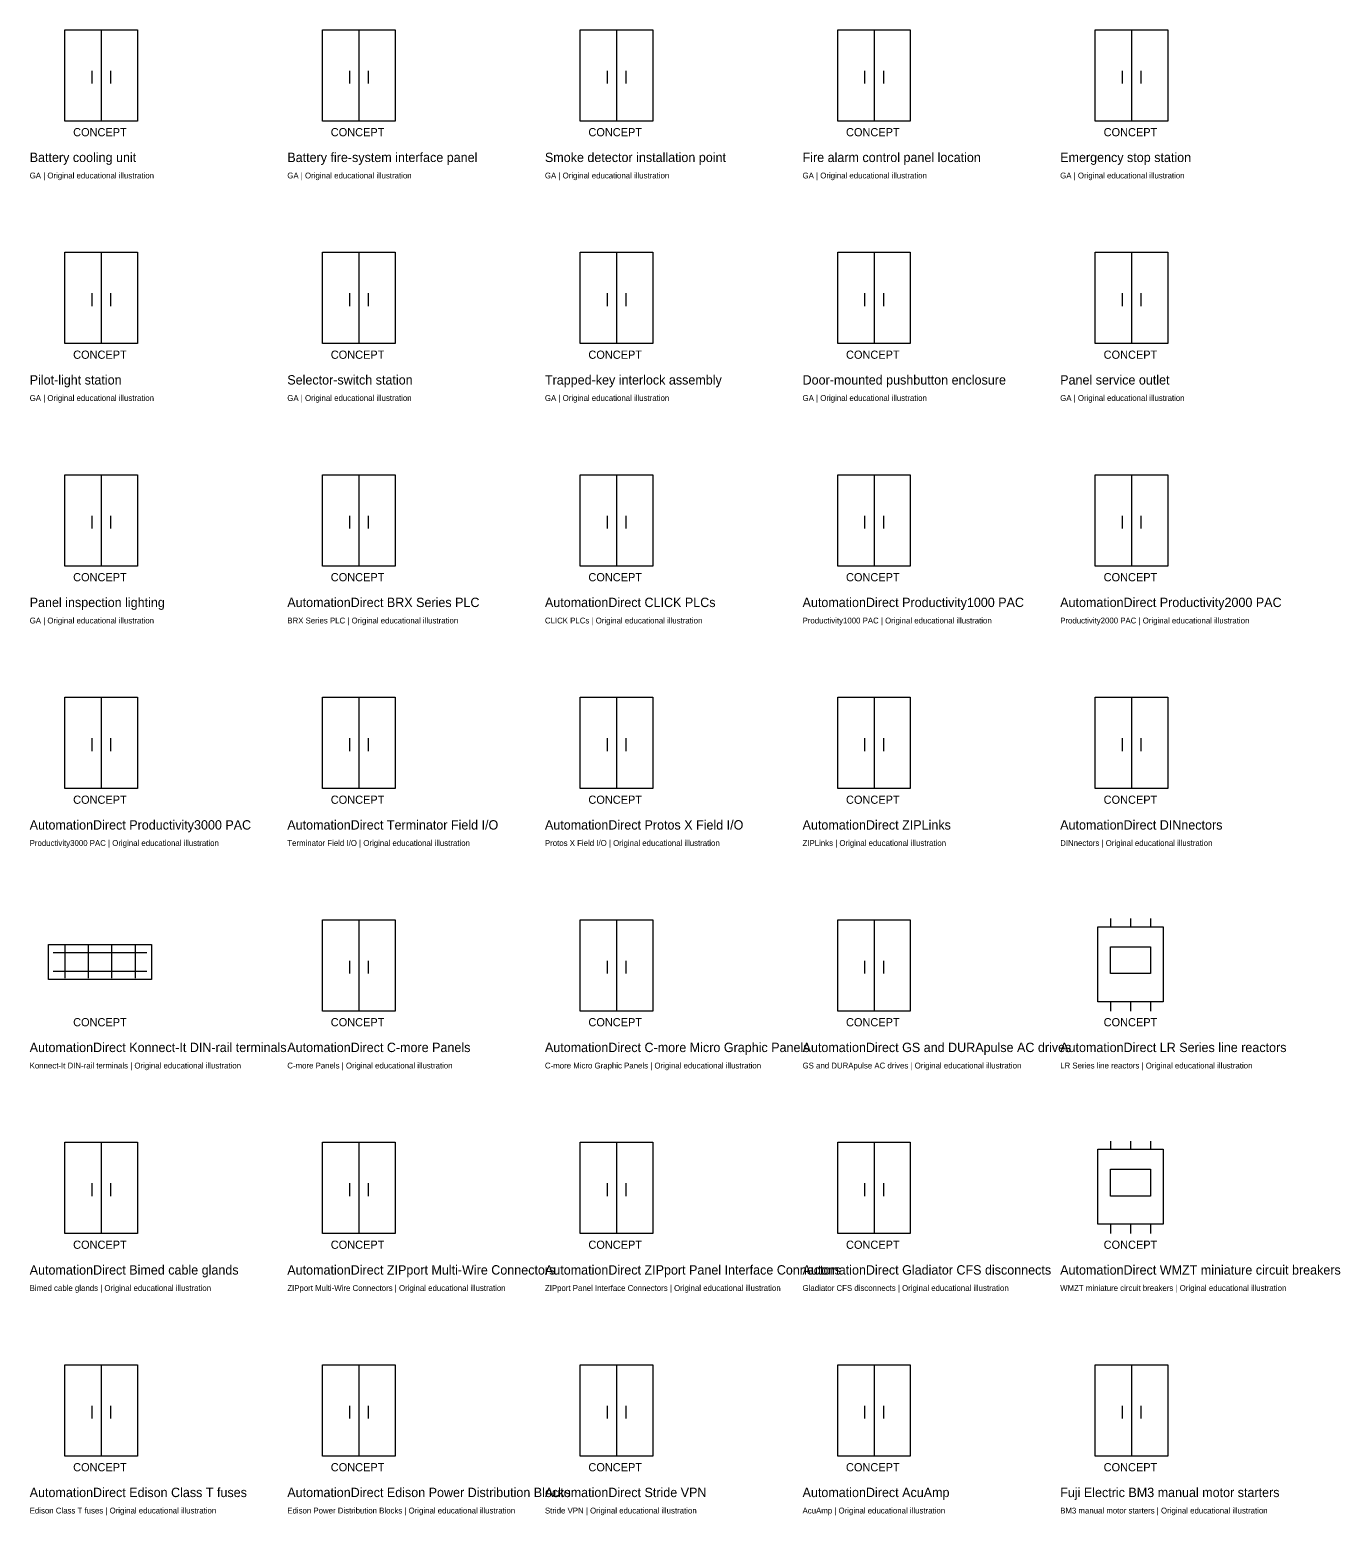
# Model space of a CAD drawing. Extents: x -25 to 1140, y -41451 to 113.
# Drawn here: x 0 to 1119, y -23211 to -21942 of the extents above; entities that cross this region are included whole.
import ezdxf
from ezdxf.enums import TextEntityAlignment as Align

# ---------------------------------------------------------------- set-up
doc = ezdxf.new("R2010")
doc.units = 0
doc.layers.add('REFERENCE', color=7, linetype='CONTINUOUS')

# ---------------------------------------------------------------- blocks, each defined once
blk = doc.blocks.new('REF_GA_BATTERY_COOLING_UNIT')
at = {"layer": 'REFERENCE'}
for p, q in [((30, 98), (92, 98)), ((30, 20), (30, 98)), ((61, 98), (61, 20)), ((92, 98), (92, 20)), ((53, 63), (53, 52)), ((69, 63), (69, 52)), ((92, 20), (30, 20))]:
    blk.add_line(p, q, dxfattribs=at)
blk.add_text('CONCEPT', height=7, dxfattribs=at).set_placement((60, 7), align=Align.CENTER)
blk = doc.blocks.new('REF_GA_BATTERY_FIRE_SYSTEM_INTERFACE_PANEL')
at = {"layer": 'REFERENCE'}
for p, q in [((30, 98), (92, 98)), ((30, 20), (30, 98)), ((61, 98), (61, 20)), ((92, 98), (92, 20)), ((53, 63), (53, 52)), ((69, 63), (69, 52)), ((92, 20), (30, 20))]:
    blk.add_line(p, q, dxfattribs=at)
blk.add_text('CONCEPT', height=7, dxfattribs=at).set_placement((60, 7), align=Align.CENTER)
blk = doc.blocks.new('REF_GA_SMOKE_DETECTOR_INSTALLATION_POINT')
at = {"layer": 'REFERENCE'}
for p, q in [((30, 98), (92, 98)), ((30, 20), (30, 98)), ((61, 98), (61, 20)), ((92, 98), (92, 20)), ((53, 63), (53, 52)), ((69, 63), (69, 52)), ((92, 20), (30, 20))]:
    blk.add_line(p, q, dxfattribs=at)
blk.add_text('CONCEPT', height=7, dxfattribs=at).set_placement((60, 7), align=Align.CENTER)
blk = doc.blocks.new('REF_GA_FIRE_ALARM_CONTROL_PANEL_LOCATION')
at = {"layer": 'REFERENCE'}
for p, q in [((30, 98), (92, 98)), ((30, 20), (30, 98)), ((61, 98), (61, 20)), ((92, 98), (92, 20)), ((53, 63), (53, 52)), ((69, 63), (69, 52)), ((92, 20), (30, 20))]:
    blk.add_line(p, q, dxfattribs=at)
blk.add_text('CONCEPT', height=7, dxfattribs=at).set_placement((60, 7), align=Align.CENTER)
blk = doc.blocks.new('REF_GA_EMERGENCY_STOP_STATION')
at = {"layer": 'REFERENCE'}
for p, q in [((30, 98), (92, 98)), ((30, 20), (30, 98)), ((61, 98), (61, 20)), ((92, 98), (92, 20)), ((53, 63), (53, 52)), ((69, 63), (69, 52)), ((92, 20), (30, 20))]:
    blk.add_line(p, q, dxfattribs=at)
blk.add_text('CONCEPT', height=7, dxfattribs=at).set_placement((60, 7), align=Align.CENTER)
blk = doc.blocks.new('REF_GA_PILOT_LIGHT_STATION')
at = {"layer": 'REFERENCE'}
for p, q in [((30, 98), (92, 98)), ((30, 20), (30, 98)), ((61, 98), (61, 20)), ((92, 98), (92, 20)), ((53, 63), (53, 52)), ((69, 63), (69, 52)), ((92, 20), (30, 20))]:
    blk.add_line(p, q, dxfattribs=at)
blk.add_text('CONCEPT', height=7, dxfattribs=at).set_placement((60, 7), align=Align.CENTER)
blk = doc.blocks.new('REF_GA_SELECTOR_SWITCH_STATION')
at = {"layer": 'REFERENCE'}
for p, q in [((30, 98), (92, 98)), ((30, 20), (30, 98)), ((61, 98), (61, 20)), ((92, 98), (92, 20)), ((53, 63), (53, 52)), ((69, 63), (69, 52)), ((92, 20), (30, 20))]:
    blk.add_line(p, q, dxfattribs=at)
blk.add_text('CONCEPT', height=7, dxfattribs=at).set_placement((60, 7), align=Align.CENTER)
blk = doc.blocks.new('REF_GA_TRAPPED_KEY_INTERLOCK_ASSEMBLY')
at = {"layer": 'REFERENCE'}
for p, q in [((30, 98), (92, 98)), ((30, 20), (30, 98)), ((61, 98), (61, 20)), ((92, 98), (92, 20)), ((53, 63), (53, 52)), ((69, 63), (69, 52)), ((92, 20), (30, 20))]:
    blk.add_line(p, q, dxfattribs=at)
blk.add_text('CONCEPT', height=7, dxfattribs=at).set_placement((60, 7), align=Align.CENTER)
blk = doc.blocks.new('REF_GA_DOOR_MOUNTED_PUSHBUTTON_ENCLOSURE')
at = {"layer": 'REFERENCE'}
for p, q in [((30, 98), (92, 98)), ((30, 20), (30, 98)), ((61, 98), (61, 20)), ((92, 98), (92, 20)), ((53, 63), (53, 52)), ((69, 63), (69, 52)), ((92, 20), (30, 20))]:
    blk.add_line(p, q, dxfattribs=at)
blk.add_text('CONCEPT', height=7, dxfattribs=at).set_placement((60, 7), align=Align.CENTER)
blk = doc.blocks.new('REF_GA_PANEL_SERVICE_OUTLET')
at = {"layer": 'REFERENCE'}
for p, q in [((30, 98), (92, 98)), ((30, 20), (30, 98)), ((61, 98), (61, 20)), ((92, 98), (92, 20)), ((53, 63), (53, 52)), ((69, 63), (69, 52)), ((92, 20), (30, 20))]:
    blk.add_line(p, q, dxfattribs=at)
blk.add_text('CONCEPT', height=7, dxfattribs=at).set_placement((60, 7), align=Align.CENTER)
blk = doc.blocks.new('REF_GA_PANEL_INSPECTION_LIGHTING')
at = {"layer": 'REFERENCE'}
for p, q in [((30, 98), (92, 98)), ((30, 20), (30, 98)), ((61, 98), (61, 20)), ((92, 98), (92, 20)), ((53, 63), (53, 52)), ((69, 63), (69, 52)), ((92, 20), (30, 20))]:
    blk.add_line(p, q, dxfattribs=at)
blk.add_text('CONCEPT', height=7, dxfattribs=at).set_placement((60, 7), align=Align.CENTER)
blk = doc.blocks.new('REF_AUTOMATIONDIRECT_BRX_SERIES_PLC')
at = {"layer": 'REFERENCE'}
for p, q in [((30, 98), (92, 98)), ((30, 20), (30, 98)), ((61, 98), (61, 20)), ((92, 98), (92, 20)), ((53, 63), (53, 52)), ((69, 63), (69, 52)), ((92, 20), (30, 20))]:
    blk.add_line(p, q, dxfattribs=at)
blk.add_text('CONCEPT', height=7, dxfattribs=at).set_placement((60, 7), align=Align.CENTER)
blk = doc.blocks.new('REF_AUTOMATIONDIRECT_CLICK_PLCS')
at = {"layer": 'REFERENCE'}
for p, q in [((30, 98), (92, 98)), ((30, 20), (30, 98)), ((61, 98), (61, 20)), ((92, 98), (92, 20)), ((53, 63), (53, 52)), ((69, 63), (69, 52)), ((92, 20), (30, 20))]:
    blk.add_line(p, q, dxfattribs=at)
blk.add_text('CONCEPT', height=7, dxfattribs=at).set_placement((60, 7), align=Align.CENTER)
blk = doc.blocks.new('REF_AUTOMATIONDIRECT_PRODUCTIVITY1000_PAC')
at = {"layer": 'REFERENCE'}
for p, q in [((30, 98), (92, 98)), ((30, 20), (30, 98)), ((61, 98), (61, 20)), ((92, 98), (92, 20)), ((53, 63), (53, 52)), ((69, 63), (69, 52)), ((92, 20), (30, 20))]:
    blk.add_line(p, q, dxfattribs=at)
blk.add_text('CONCEPT', height=7, dxfattribs=at).set_placement((60, 7), align=Align.CENTER)
blk = doc.blocks.new('REF_AUTOMATIONDIRECT_PRODUCTIVITY2000_PAC')
at = {"layer": 'REFERENCE'}
for p, q in [((30, 98), (92, 98)), ((30, 20), (30, 98)), ((61, 98), (61, 20)), ((92, 98), (92, 20)), ((53, 63), (53, 52)), ((69, 63), (69, 52)), ((92, 20), (30, 20))]:
    blk.add_line(p, q, dxfattribs=at)
blk.add_text('CONCEPT', height=7, dxfattribs=at).set_placement((60, 7), align=Align.CENTER)
blk = doc.blocks.new('REF_AUTOMATIONDIRECT_PRODUCTIVITY3000_PAC')
at = {"layer": 'REFERENCE'}
for p, q in [((30, 98), (92, 98)), ((30, 20), (30, 98)), ((61, 98), (61, 20)), ((92, 98), (92, 20)), ((53, 63), (53, 52)), ((69, 63), (69, 52)), ((92, 20), (30, 20))]:
    blk.add_line(p, q, dxfattribs=at)
blk.add_text('CONCEPT', height=7, dxfattribs=at).set_placement((60, 7), align=Align.CENTER)
blk = doc.blocks.new('REF_AUTOMATIONDIRECT_TERMINATOR_FIELD_I_O')
at = {"layer": 'REFERENCE'}
for p, q in [((30, 98), (92, 98)), ((30, 20), (30, 98)), ((61, 98), (61, 20)), ((92, 98), (92, 20)), ((53, 63), (53, 52)), ((69, 63), (69, 52)), ((92, 20), (30, 20))]:
    blk.add_line(p, q, dxfattribs=at)
blk.add_text('CONCEPT', height=7, dxfattribs=at).set_placement((60, 7), align=Align.CENTER)
blk = doc.blocks.new('REF_AUTOMATIONDIRECT_PROTOS_X_FIELD_I_O')
at = {"layer": 'REFERENCE'}
for p, q in [((30, 98), (92, 98)), ((30, 20), (30, 98)), ((61, 98), (61, 20)), ((92, 98), (92, 20)), ((53, 63), (53, 52)), ((69, 63), (69, 52)), ((92, 20), (30, 20))]:
    blk.add_line(p, q, dxfattribs=at)
blk.add_text('CONCEPT', height=7, dxfattribs=at).set_placement((60, 7), align=Align.CENTER)
blk = doc.blocks.new('REF_AUTOMATIONDIRECT_ZIPLINKS')
at = {"layer": 'REFERENCE'}
for p, q in [((30, 98), (92, 98)), ((30, 20), (30, 98)), ((61, 98), (61, 20)), ((92, 98), (92, 20)), ((53, 63), (53, 52)), ((69, 63), (69, 52)), ((92, 20), (30, 20))]:
    blk.add_line(p, q, dxfattribs=at)
blk.add_text('CONCEPT', height=7, dxfattribs=at).set_placement((60, 7), align=Align.CENTER)
blk = doc.blocks.new('REF_AUTOMATIONDIRECT_DINNECTORS')
at = {"layer": 'REFERENCE'}
for p, q in [((30, 98), (92, 98)), ((30, 20), (30, 98)), ((61, 98), (61, 20)), ((92, 98), (92, 20)), ((53, 63), (53, 52)), ((69, 63), (69, 52)), ((92, 20), (30, 20))]:
    blk.add_line(p, q, dxfattribs=at)
blk.add_text('CONCEPT', height=7, dxfattribs=at).set_placement((60, 7), align=Align.CENTER)
blk = doc.blocks.new('REF_AUTOMATIONDIRECT_KONNECT_IT_DIN_RAIL_TERMINALS')
at = {"layer": 'REFERENCE'}
for p, q in [((16, 77), (104, 77)), ((16, 47), (16, 77)), ((104, 77), (104, 47)), ((20, 70), (100, 70)), ((30, 76), (30, 48)), ((50, 76), (50, 48)), ((70, 76), (70, 48)), ((90, 76), (90, 48)), ((20, 54), (100, 54)), ((104, 47), (16, 47))]:
    blk.add_line(p, q, dxfattribs=at)
blk.add_text('CONCEPT', height=7, dxfattribs=at).set_placement((60, 7), align=Align.CENTER)
blk = doc.blocks.new('REF_AUTOMATIONDIRECT_C_MORE_PANELS')
at = {"layer": 'REFERENCE'}
for p, q in [((30, 98), (92, 98)), ((30, 20), (30, 98)), ((61, 98), (61, 20)), ((92, 98), (92, 20)), ((53, 63), (53, 52)), ((69, 63), (69, 52)), ((92, 20), (30, 20))]:
    blk.add_line(p, q, dxfattribs=at)
blk.add_text('CONCEPT', height=7, dxfattribs=at).set_placement((60, 7), align=Align.CENTER)
blk = doc.blocks.new('REF_AUTOMATIONDIRECT_C_MORE_MICRO_GRAPHIC_PANELS')
at = {"layer": 'REFERENCE'}
for p, q in [((30, 98), (92, 98)), ((30, 20), (30, 98)), ((61, 98), (61, 20)), ((92, 98), (92, 20)), ((53, 63), (53, 52)), ((69, 63), (69, 52)), ((92, 20), (30, 20))]:
    blk.add_line(p, q, dxfattribs=at)
blk.add_text('CONCEPT', height=7, dxfattribs=at).set_placement((60, 7), align=Align.CENTER)
blk = doc.blocks.new('REF_AUTOMATIONDIRECT_GS_AND_DURAPULSE_AC_DRIVES')
at = {"layer": 'REFERENCE'}
for p, q in [((30, 98), (92, 98)), ((30, 20), (30, 98)), ((61, 98), (61, 20)), ((92, 98), (92, 20)), ((53, 63), (53, 52)), ((69, 63), (69, 52)), ((92, 20), (30, 20))]:
    blk.add_line(p, q, dxfattribs=at)
blk.add_text('CONCEPT', height=7, dxfattribs=at).set_placement((60, 7), align=Align.CENTER)
blk = doc.blocks.new('REF_AUTOMATIONDIRECT_LR_SERIES_LINE_REACTORS')
at = {"layer": 'REFERENCE'}
for p, q in [((32, 92), (88, 92)), ((32, 28), (32, 92)), ((43, 99), (43, 92)), ((60, 99), (60, 92)), ((77, 99), (77, 92)), ((88, 92), (88, 28)), ((43, 75), (77, 75)), ((43, 52), (43, 75)), ((77, 75), (77, 52)), ((77, 52), (43, 52)), ((88, 28), (32, 28)), ((43, 28), (43, 20)), ((60, 28), (60, 20)), ((77, 28), (77, 20))]:
    blk.add_line(p, q, dxfattribs=at)
blk.add_text('CONCEPT', height=7, dxfattribs=at).set_placement((60, 7), align=Align.CENTER)
blk = doc.blocks.new('REF_AUTOMATIONDIRECT_BIMED_CABLE_GLANDS')
at = {"layer": 'REFERENCE'}
for p, q in [((30, 98), (92, 98)), ((30, 20), (30, 98)), ((61, 98), (61, 20)), ((92, 98), (92, 20)), ((53, 63), (53, 52)), ((69, 63), (69, 52)), ((92, 20), (30, 20))]:
    blk.add_line(p, q, dxfattribs=at)
blk.add_text('CONCEPT', height=7, dxfattribs=at).set_placement((60, 7), align=Align.CENTER)
blk = doc.blocks.new('REF_AUTOMATIONDIRECT_ZIPPORT_MULTI_WIRE_CONNECTORS')
at = {"layer": 'REFERENCE'}
for p, q in [((30, 98), (92, 98)), ((30, 20), (30, 98)), ((61, 98), (61, 20)), ((92, 98), (92, 20)), ((53, 63), (53, 52)), ((69, 63), (69, 52)), ((92, 20), (30, 20))]:
    blk.add_line(p, q, dxfattribs=at)
blk.add_text('CONCEPT', height=7, dxfattribs=at).set_placement((60, 7), align=Align.CENTER)
blk = doc.blocks.new('REF_AUTOMATIONDIRECT_ZIPPORT_PANEL_INTERFACE_CONNECTORS')
at = {"layer": 'REFERENCE'}
for p, q in [((30, 98), (92, 98)), ((30, 20), (30, 98)), ((61, 98), (61, 20)), ((92, 98), (92, 20)), ((53, 63), (53, 52)), ((69, 63), (69, 52)), ((92, 20), (30, 20))]:
    blk.add_line(p, q, dxfattribs=at)
blk.add_text('CONCEPT', height=7, dxfattribs=at).set_placement((60, 7), align=Align.CENTER)
blk = doc.blocks.new('REF_AUTOMATIONDIRECT_GLADIATOR_CFS_DISCONNECTS')
at = {"layer": 'REFERENCE'}
for p, q in [((30, 98), (92, 98)), ((30, 20), (30, 98)), ((61, 98), (61, 20)), ((92, 98), (92, 20)), ((53, 63), (53, 52)), ((69, 63), (69, 52)), ((92, 20), (30, 20))]:
    blk.add_line(p, q, dxfattribs=at)
blk.add_text('CONCEPT', height=7, dxfattribs=at).set_placement((60, 7), align=Align.CENTER)
blk = doc.blocks.new('REF_AUTOMATIONDIRECT_WMZT_MINIATURE_CIRCUIT_BREAKERS')
at = {"layer": 'REFERENCE'}
for p, q in [((32, 92), (88, 92)), ((32, 28), (32, 92)), ((43, 99), (43, 92)), ((60, 99), (60, 92)), ((77, 99), (77, 92)), ((88, 92), (88, 28)), ((43, 75), (77, 75)), ((43, 52), (43, 75)), ((77, 75), (77, 52)), ((77, 52), (43, 52)), ((88, 28), (32, 28)), ((43, 28), (43, 20)), ((60, 28), (60, 20)), ((77, 28), (77, 20))]:
    blk.add_line(p, q, dxfattribs=at)
blk.add_text('CONCEPT', height=7, dxfattribs=at).set_placement((60, 7), align=Align.CENTER)
blk = doc.blocks.new('REF_AUTOMATIONDIRECT_EDISON_CLASS_T_FUSES')
at = {"layer": 'REFERENCE'}
for p, q in [((30, 98), (92, 98)), ((30, 20), (30, 98)), ((61, 98), (61, 20)), ((92, 98), (92, 20)), ((53, 63), (53, 52)), ((69, 63), (69, 52)), ((92, 20), (30, 20))]:
    blk.add_line(p, q, dxfattribs=at)
blk.add_text('CONCEPT', height=7, dxfattribs=at).set_placement((60, 7), align=Align.CENTER)
blk = doc.blocks.new('REF_AUTOMATIONDIRECT_EDISON_POWER_DISTRIBUTION_BLOCKS')
at = {"layer": 'REFERENCE'}
for p, q in [((30, 98), (92, 98)), ((30, 20), (30, 98)), ((61, 98), (61, 20)), ((92, 98), (92, 20)), ((53, 63), (53, 52)), ((69, 63), (69, 52)), ((92, 20), (30, 20))]:
    blk.add_line(p, q, dxfattribs=at)
blk.add_text('CONCEPT', height=7, dxfattribs=at).set_placement((60, 7), align=Align.CENTER)
blk = doc.blocks.new('REF_AUTOMATIONDIRECT_STRIDE_VPN')
at = {"layer": 'REFERENCE'}
for p, q in [((30, 98), (92, 98)), ((30, 20), (30, 98)), ((61, 98), (61, 20)), ((92, 98), (92, 20)), ((53, 63), (53, 52)), ((69, 63), (69, 52)), ((92, 20), (30, 20))]:
    blk.add_line(p, q, dxfattribs=at)
blk.add_text('CONCEPT', height=7, dxfattribs=at).set_placement((60, 7), align=Align.CENTER)
blk = doc.blocks.new('REF_AUTOMATIONDIRECT_ACUAMP')
at = {"layer": 'REFERENCE'}
for p, q in [((30, 98), (92, 98)), ((30, 20), (30, 98)), ((61, 98), (61, 20)), ((92, 98), (92, 20)), ((53, 63), (53, 52)), ((69, 63), (69, 52)), ((92, 20), (30, 20))]:
    blk.add_line(p, q, dxfattribs=at)
blk.add_text('CONCEPT', height=7, dxfattribs=at).set_placement((60, 7), align=Align.CENTER)
blk = doc.blocks.new('REF_FUJI_ELECTRIC_BM3_MANUAL_MOTOR_STARTERS')
at = {"layer": 'REFERENCE'}
for p, q in [((30, 98), (92, 98)), ((30, 20), (30, 98)), ((61, 98), (61, 20)), ((92, 98), (92, 20)), ((53, 63), (53, 52)), ((69, 63), (69, 52)), ((92, 20), (30, 20))]:
    blk.add_line(p, q, dxfattribs=at)
blk.add_text('CONCEPT', height=7, dxfattribs=at).set_placement((60, 7), align=Align.CENTER)

msp = doc.modelspace()

# ---------------------------------------------------------------- block references
at = {"layer": 'REFERENCE'}
for name, p in [('REF_GA_BATTERY_COOLING_UNIT', (0, -22040)), ('REF_GA_BATTERY_FIRE_SYSTEM_INTERFACE_PANEL', (220, -22040)), ('REF_GA_SMOKE_DETECTOR_INSTALLATION_POINT', (440, -22040)), ('REF_GA_FIRE_ALARM_CONTROL_PANEL_LOCATION', (660, -22040)), ('REF_GA_EMERGENCY_STOP_STATION', (880, -22040)), ('REF_GA_PILOT_LIGHT_STATION', (0, -22230)), ('REF_GA_SELECTOR_SWITCH_STATION', (220, -22230)), ('REF_GA_TRAPPED_KEY_INTERLOCK_ASSEMBLY', (440, -22230)), ('REF_GA_DOOR_MOUNTED_PUSHBUTTON_ENCLOSURE', (660, -22230)), ('REF_GA_PANEL_SERVICE_OUTLET', (880, -22230)), ('REF_GA_PANEL_INSPECTION_LIGHTING', (0, -22420)), ('REF_AUTOMATIONDIRECT_BRX_SERIES_PLC', (220, -22420)), ('REF_AUTOMATIONDIRECT_CLICK_PLCS', (440, -22420)), ('REF_AUTOMATIONDIRECT_PRODUCTIVITY1000_PAC', (660, -22420)), ('REF_AUTOMATIONDIRECT_PRODUCTIVITY2000_PAC', (880, -22420)), ('REF_AUTOMATIONDIRECT_PRODUCTIVITY3000_PAC', (0, -22610)), ('REF_AUTOMATIONDIRECT_TERMINATOR_FIELD_I_O', (220, -22610)), ('REF_AUTOMATIONDIRECT_PROTOS_X_FIELD_I_O', (440, -22610)), ('REF_AUTOMATIONDIRECT_ZIPLINKS', (660, -22610)), ('REF_AUTOMATIONDIRECT_DINNECTORS', (880, -22610)), ('REF_AUTOMATIONDIRECT_C_MORE_PANELS', (220, -22800)), ('REF_AUTOMATIONDIRECT_C_MORE_MICRO_GRAPHIC_PANELS', (440, -22800)), ('REF_AUTOMATIONDIRECT_GS_AND_DURAPULSE_AC_DRIVES', (660, -22800)), ('REF_AUTOMATIONDIRECT_LR_SERIES_LINE_REACTORS', (880, -22800)), ('REF_AUTOMATIONDIRECT_KONNECT_IT_DIN_RAIL_TERMINALS', (0, -22800)), ('REF_AUTOMATIONDIRECT_BIMED_CABLE_GLANDS', (0, -22990)), ('REF_AUTOMATIONDIRECT_ZIPPORT_MULTI_WIRE_CONNECTORS', (220, -22990)), ('REF_AUTOMATIONDIRECT_ZIPPORT_PANEL_INTERFACE_CONNECTORS', (440, -22990)), ('REF_AUTOMATIONDIRECT_GLADIATOR_CFS_DISCONNECTS', (660, -22990)), ('REF_AUTOMATIONDIRECT_WMZT_MINIATURE_CIRCUIT_BREAKERS', (880, -22990)), ('REF_AUTOMATIONDIRECT_EDISON_CLASS_T_FUSES', (0, -23180)), ('REF_AUTOMATIONDIRECT_EDISON_POWER_DISTRIBUTION_BLOCKS', (220, -23180)), ('REF_AUTOMATIONDIRECT_STRIDE_VPN', (440, -23180)), ('REF_AUTOMATIONDIRECT_ACUAMP', (660, -23180)), ('REF_FUJI_ELECTRIC_BM3_MANUAL_MOTOR_STARTERS', (880, -23180))]:
    msp.add_blockref(name, p, dxfattribs=at)

# ---------------------------------------------------------------- texts
for s, height, p in [('Battery cooling unit', 8, (0, -22055)), ('Battery fire-system interface panel', 8, (220, -22055)), ('Smoke detector installation point', 8, (440, -22055)), ('Fire alarm control panel location', 8, (660, -22055)), ('Emergency stop station', 8, (880, -22055)), ('GA | Original educational illustration', 5, (0, -22069)), ('GA | Original educational illustration', 5, (220, -22069)), ('GA | Original educational illustration', 5, (440, -22069)), ('GA | Original educational illustration', 5, (660, -22069)), ('GA | Original educational illustration', 5, (880, -22069)), ('Pilot-light station', 8, (0, -22245)), ('Selector-switch station', 8, (220, -22245)), ('Trapped-key interlock assembly', 8, (440, -22245)), ('Door-mounted pushbutton enclosure', 8, (660, -22245)), ('Panel service outlet', 8, (880, -22245)), ('GA | Original educational illustration', 5, (0, -22259)), ('GA | Original educational illustration', 5, (220, -22259)), ('GA | Original educational illustration', 5, (440, -22259)), ('GA | Original educational illustration', 5, (660, -22259)), ('GA | Original educational illustration', 5, (880, -22259)), ('Panel inspection lighting', 8, (0, -22435)), ('AutomationDirect BRX Series PLC', 8, (220, -22435)), ('AutomationDirect CLICK PLCs', 8, (440, -22435)), ('AutomationDirect Productivity1000 PAC', 8, (660, -22435)), ('AutomationDirect Productivity2000 PAC', 8, (880, -22435)), ('GA | Original educational illustration', 5, (0, -22449)), ('BRX Series PLC | Original educational illustration', 5, (220, -22449)), ('CLICK PLCs | Original educational illustration', 5, (440, -22449)), ('Productivity1000 PAC | Original educational illustration', 5, (660, -22449)), ('Productivity2000 PAC | Original educational illustration', 5, (880, -22449)), ('AutomationDirect Productivity3000 PAC', 8, (0, -22625)), ('AutomationDirect Terminator Field I/O', 8, (220, -22625)), ('AutomationDirect Protos X Field I/O', 8, (440, -22625)), ('AutomationDirect ZIPLinks', 8, (660, -22625)), ('AutomationDirect DINnectors', 8, (880, -22625)), ('Productivity3000 PAC | Original educational illustration', 5, (0, -22639)), ('Terminator Field I/O | Original educational illustration', 5, (220, -22639)), ('Protos X Field I/O | Original educational illustration', 5, (440, -22639)), ('ZIPLinks | Original educational illustration', 5, (660, -22639)), ('DINnectors | Original educational illustration', 5, (880, -22639)), ('AutomationDirect Konnect-It DIN-rail terminals', 8, (0, -22815)), ('AutomationDirect C-more Panels', 8, (220, -22815)), ('AutomationDirect C-more Micro Graphic Panels', 8, (440, -22815)), ('AutomationDirect GS and DURApulse AC drives', 8, (660, -22815)), ('AutomationDirect LR Series line reactors', 8, (880, -22815)), ('Konnect-It DIN-rail terminals | Original educational illustration', 5, (0, -22829)), ('C-more Panels | Original educational illustration', 5, (220, -22829)), ('C-more Micro Graphic Panels | Original educational illustration', 5, (440, -22829)), ('GS and DURApulse AC drives | Original educational illustration', 5, (660, -22829)), ('LR Series line reactors | Original educational illustration', 5, (880, -22829)), ('AutomationDirect Bimed cable glands', 8, (0, -23005)), ('AutomationDirect ZIPport Multi-Wire Connectors', 8, (220, -23005)), ('AutomationDirect ZIPport Panel Interface Connectors', 8, (440, -23005)), ('AutomationDirect Gladiator CFS disconnects', 8, (660, -23005)), ('AutomationDirect WMZT miniature circuit breakers', 8, (880, -23005)), ('Bimed cable glands | Original educational illustration', 5, (0, -23019)), ('ZIPport Multi-Wire Connectors | Original educational illustration', 5, (220, -23019)), ('ZIPport Panel Interface Connectors | Original educational illustration', 5, (440, -23019)), ('Gladiator CFS disconnects | Original educational illustration', 5, (660, -23019)), ('WMZT miniature circuit breakers | Original educational illustration', 5, (880, -23019)), ('AutomationDirect Edison Class T fuses', 8, (0, -23195)), ('AutomationDirect Edison Power Distribution Blocks', 8, (220, -23195)), ('AutomationDirect Stride VPN', 8, (440, -23195)), ('AutomationDirect AcuAmp', 8, (660, -23195)), ('Fuji Electric BM3 manual motor starters', 8, (880, -23195)), ('Edison Class T fuses | Original educational illustration', 5, (0, -23209)), ('Edison Power Distribution Blocks | Original educational illustration', 5, (220, -23209)), ('Stride VPN | Original educational illustration', 5, (440, -23209)), ('AcuAmp | Original educational illustration', 5, (660, -23209)), ('BM3 manual motor starters | Original educational illustration', 5, (880, -23209))]:
    msp.add_text(s, height=height, dxfattribs=at).set_placement(p)

doc.saveas('drawing.dxf')
